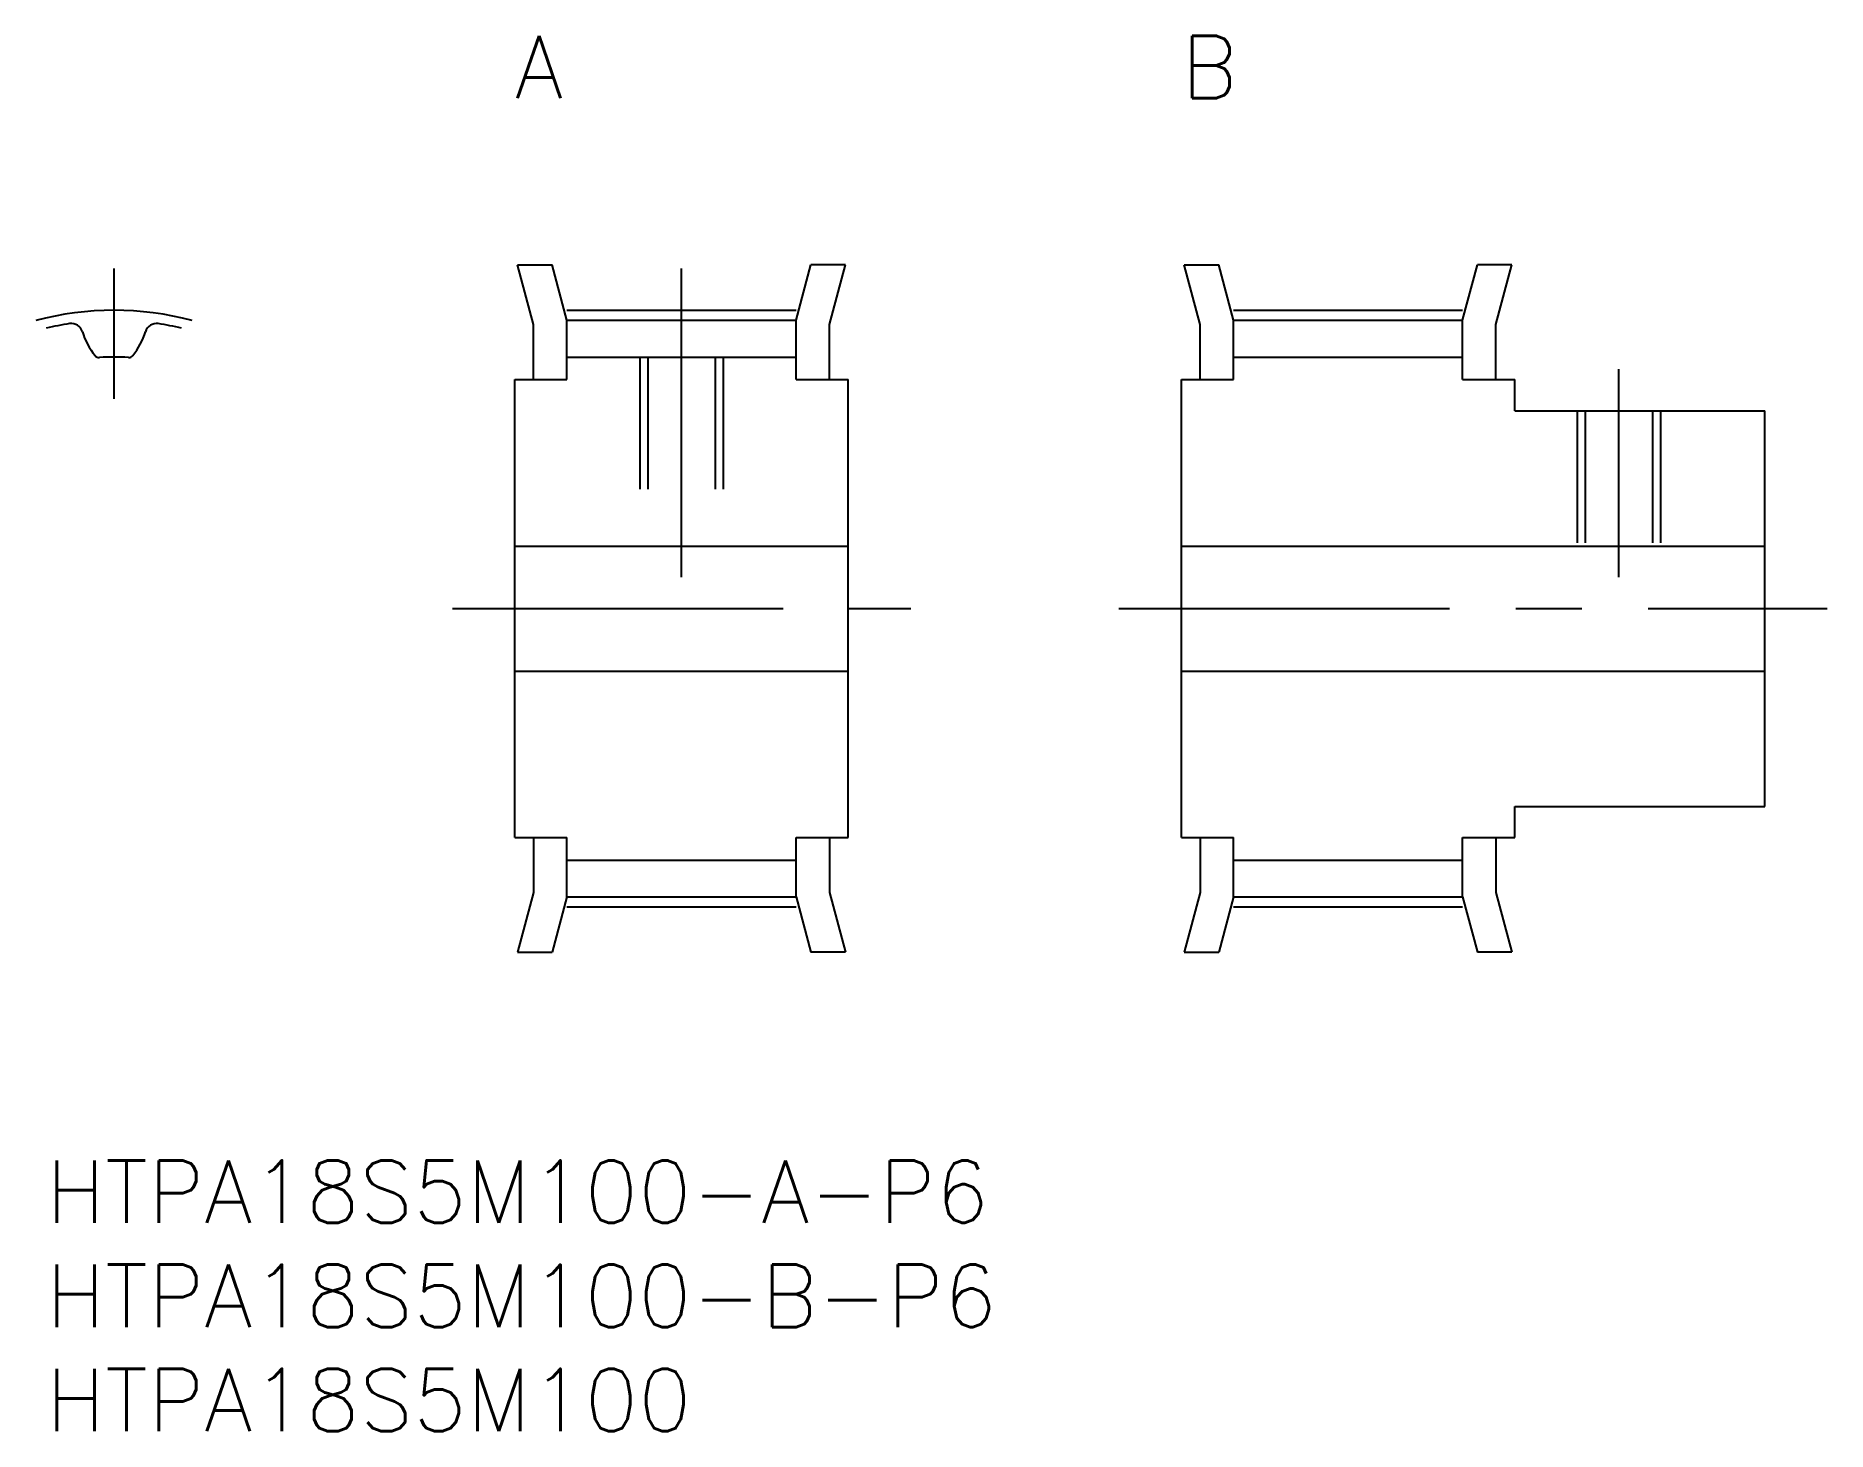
# Model space of a CAD drawing. Extents: x -0.5 to 85.5, y -13 to 54.
import ezdxf

# ---------------------------------------------------------------- set-up
doc = ezdxf.new("R2010")
doc.units = 0
doc.header["$LTSCALE"] = 0.5
doc.linetypes.add('CENTER', pattern=[50.8, 31.75, -6.35, 6.35, -6.35])
doc.linetypes.add('DASHED', pattern=[19.05, 12.7, -6.35])
for name, color, linetype in [('MSM_CENTER', 1, 'CENTER'), ('MSM_CONTINUOUS', 7, 'CONTINUOUS'), ('MSM_DASHED', 4, 'DASHED'), ('MSM_PART_NUMBER', 7, 'CONTINUOUS')]:
    doc.layers.add(name, color=color, linetype=linetype)
doc.styles.get("Standard").update_dxf_attribs({"font": 'txt.shx', "height": 3, "bigfont": 'bigfont.shx'})

# ---------------------------------------------------------------- blocks, each defined once
blk = doc.blocks.new('*U3')
at = {"layer": 'MSM_PART_NUMBER'}
blk.add_text('HTPA18S5M100-A-P6', height=3, dxfattribs=at).set_placement((0, -3))
blk = doc.blocks.new('*U4')
at = {"layer": 'MSM_PART_NUMBER'}
blk.add_text('HTPA18S5M100-B-P6', height=3, dxfattribs=at).set_placement((0, -8))
blk = doc.blocks.new('*U5')
at = {"layer": 'MSM_PART_NUMBER'}
blk.add_text('HTPA18S5M100', height=3, dxfattribs=at).set_placement((0, -13))
blk = doc.blocks.new('*U6')
at = {"layer": 'MSM_PART_NUMBER'}
blk.add_text('A', height=3, dxfattribs=at).set_placement((22.5, 51))
blk = doc.blocks.new('*U7')
at = {"layer": 'MSM_PART_NUMBER'}
blk.add_text('B', height=3, dxfattribs=at).set_placement((54.5, 51))

msp = doc.modelspace()

# ---------------------------------------------------------------- linework, layer by layer
at = {"layer": 'MSM_CENTER'}
for p, q in [((3.25, 42.825), (3.25, 36.575)), ((30.5, 28), (30.5, 42.825)), ((25, 40.825), (36, 40.825)), ((57, 40.825), (68, 40.825)), ((75.5, 28), (75.5, 38)), ((19.5, 26.5), (41.5, 26.5)), ((51.5, 26.5), (85.5, 26.5)), ((25, 12.175), (36, 12.175)), ((57, 12.175), (68, 12.175))]:
    msp.add_line(p, q, dxfattribs=at)
msp.add_arc((3.25, 26.5), 14.325, 74.82429, 105.17571, dxfattribs=at)
at = {"layer": 'MSM_CONTINUOUS'}
for p, q in [((23.4, 40.134), (22.632, 43)), ((22.632, 43), (24.289, 43)), ((25, 40.345), (24.289, 43)), ((36, 40.345), (36.711, 43)), ((38.368, 43), (36.711, 43)), ((37.6, 40.134), (38.368, 43)), ((54.632, 43), (56.289, 43)), ((55.4, 40.134), (54.632, 43)), ((57, 40.345), (56.289, 43)), ((68, 40.345), (68.711, 43)), ((70.368, 43), (68.711, 43)), ((69.6, 40.134), (70.368, 43)), ((23.4, 37.5), (23.4, 40.134)), ((25, 37.5), (25, 40.345)), ((25, 40.345), (36, 40.345)), ((36, 37.5), (36, 40.345)), ((37.6, 37.5), (37.6, 40.134)), ((55.4, 37.5), (55.4, 40.134)), ((57, 37.5), (57, 40.345)), ((57, 40.345), (68, 40.345)), ((68, 37.5), (68, 40.345)), ((69.6, 37.5), (69.6, 40.134)), ((25, 38.575), (36, 38.575)), ((57, 38.575), (68, 38.575)), ((22.5, 37.5), (25, 37.5)), ((22.5, 15.5), (22.5, 37.5)), ((36, 37.5), (38.5, 37.5)), ((38.5, 15.5), (38.5, 37.5)), ((54.5, 37.5), (57, 37.5)), ((54.5, 15.5), (54.5, 37.5)), ((68, 37.5), (70.5, 37.5)), ((70.5, 36), (70.5, 37.5)), ((70.5, 36), (82.5, 36)), ((82.5, 17), (82.5, 36)), ((22.5, 29.5), (38.5, 29.5)), ((54.5, 29.5), (82.5, 29.5)), ((22.5, 23.5), (38.5, 23.5)), ((54.5, 23.5), (82.5, 23.5)), ((70.5, 17), (82.5, 17)), ((70.5, 15.5), (70.5, 17)), ((22.5, 15.5), (25, 15.5)), ((23.4, 15.5), (23.4, 12.866)), ((25, 12.655), (25, 15.5)), ((36, 12.655), (36, 15.5)), ((36, 15.5), (38.5, 15.5)), ((37.6, 15.5), (37.6, 12.866)), ((54.5, 15.5), (57, 15.5)), ((55.4, 15.5), (55.4, 12.866)), ((57, 12.655), (57, 15.5)), ((68, 15.5), (70.5, 15.5)), ((68, 12.655), (68, 15.5)), ((69.6, 15.5), (69.6, 12.866)), ((25, 14.425), (36, 14.425)), ((57, 14.425), (68, 14.425)), ((23.4, 12.866), (22.632, 10)), ((25, 12.655), (24.289, 10)), ((25, 12.655), (36, 12.655)), ((36, 12.655), (36.711, 10)), ((37.6, 12.866), (38.368, 10)), ((55.4, 12.866), (54.632, 10)), ((57, 12.655), (56.289, 10)), ((57, 12.655), (68, 12.655)), ((68, 12.655), (68.711, 10)), ((69.6, 12.866), (70.368, 10)), ((22.632, 10), (24.289, 10)), ((38.368, 10), (36.711, 10)), ((54.632, 10), (56.289, 10)), ((70.368, 10), (68.711, 10))]:
    msp.add_line(p, q, dxfattribs=at)
for centre, radius, start, end in [((3.25, 26.5), 13.845, 98.83419, 103.5764), ((1.208, 39.637), 0.55, 16.53689, 98.83419), ((4.875, 40.726), 3.275, 196.53689, 219.43635), ((1.625, 40.726), 3.275, 320.56365, 343.46311), ((5.292, 39.637), 0.55, 81.16581, 163.46311), ((3.25, 26.5), 13.845, 76.4236, 81.16581), ((2.539, 38.804), 0.25, 219.43635, 273.30849), ((3.25, 26.5), 12.075, 86.69151, 93.30849), ((3.961, 38.804), 0.25, 266.69151, 320.56365)]:
    msp.add_arc(centre, radius, start, end, dxfattribs=at)
at = {"layer": 'MSM_DASHED'}
for p, q in [((28.5, 38.575), (28.5, 29.5)), ((28.879, 38.575), (28.879, 29.5)), ((32.121, 38.575), (32.121, 29.5)), ((32.5, 38.575), (32.5, 29.5)), ((73.5, 36), (73.5, 29.5)), ((73.879, 36), (73.879, 29.5)), ((77.121, 36), (77.121, 29.5)), ((77.5, 36), (77.5, 29.5))]:
    msp.add_line(p, q, dxfattribs=at)

# ---------------------------------------------------------------- block references
at = {"layer": 'MSM_CONTINUOUS'}
for name in ['*U6', '*U7', '*U3', '*U4', '*U5']:
    msp.add_blockref(name, (0, 0), dxfattribs=at)

doc.saveas('drawing.dxf')
